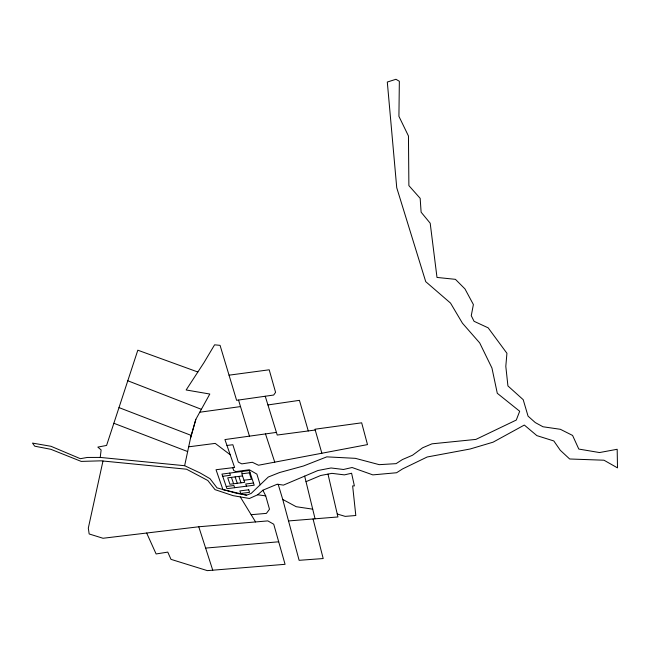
<?xml version="1.0" encoding="UTF-8"?>
<svg xmlns="http://www.w3.org/2000/svg" width="650" height="650" viewBox="0 0 650 650"><rect width="100%" height="100%" fill="white"/><g stroke="black" fill="none" stroke-linecap="round" stroke-linejoin="round"><path stroke-width="0.97" d="M100.23 457.421L184.632 465.709L200.029 472.907L210.015 478.692L217.035 487.866L236.283 493.244L246.626 495.162L251.193 493.415L268.296 477.019L279.524 472.542L303.412 466.017L326.779 456.861L355.371 458.339L379.234 464.661L396.11 463.653L402.415 459.558L412.49 455.252L422.638 447.769L431.982 443.828L475.922 439.4L516.279 420.046L519.691 411.255L497.291 393.291L491.944 368.006L479.692 342.916L462.442 323.196L450.523 303.087L425.726 281.661L396.744 187.752L387.303 82.046L395.956 79.284L399.352 81.274L398.921 116.334L408.452 135.98L408.882 185.616L420.168 198.331L421.111 212.184L430.194 223.21L436.995 277.436L455.431 279.338L464.961 288.901L473.387 304.541L471.266 315.697L474.061 321.295L488.174 327.844L506.927 353.283L505.806 366.324L507.926 385.929L523.201 399.685L528.06 416.154L535.299 422.589L542.986 426.766L560.381 429.301L572.585 435.435L578.801 449.069L599.511 452.554L617.183 449.28L617.5 467.87L603.988 460.216L569.66 458.989L560.284 450.271L553.816 440.96L536.859 435.622L524.331 425.059L493.074 442.179L470.121 449.004L427.164 456.999L402.537 468.942L396.589 472.745L372.848 474.882L352.097 467.512L343.476 469.479L331.053 467.976L317.964 470.503L283.424 485.111L277.257 484.201L263.023 490.132L257.676 494.78L249.446 498.485L233.098 495.666L215.02 489.645L207.813 480.496L186.534 469.211L101.148 460.826L81.218 461.411L50.919 449.321L34.734 446.192L32.5 443.089L51.009 446.298L80.348 458.689L87.311 457.454L100.23 457.421L101.124 449.938L97.833 447.094L106.584 445.437L137.816 350.196L197.819 371.995M184.632 465.709L190.604 437.799L195.837 419.348L209.804 394.03L186.144 389.976L204.092 362.448L214.589 344.817L220.066 345.353L236.608 400.319L273.683 395.037L275.576 392.332L269.197 369.793L229.036 375.172M102.976 461.004L88.311 528.109L89.164 533.967L103.025 538.265L198.77 526.776L267.849 520.894L273.731 524.225L285.074 564.314L207.35 570.635L171.007 559.358L167.773 552.11L156.114 553.954L146.664 533.033M190.604 437.799L195.837 419.348M306.012 481.666L320.613 475.516L331.89 473.354L344.411 474.874L351.593 473.241L354.38 485.907L352.641 485.899L355.81 515.515L345.174 516.376L337.244 514.012M267.93 404.95L299.431 400.343L308.271 430.942L315.217 430.016M276.421 432.396L224.924 439.571L234.618 467.472L216.028 469.731L222.918 489.604L246.626 495.162M199.761 412.23L240.508 406.591M308.271 430.942L277.233 435.037L265.249 396.256M188.671 446.826L215.231 443.389L230.206 454.764M222.706 476.296L230.425 475.288L229.678 473.086M250.079 472.737L241.832 473.809L244.693 482.341L229.913 484.242L227.727 477.848L242.547 475.93M243.986 480.236L251.412 479.277L249.283 472.843M226.224 486.509L233.911 485.526L234.65 487.703M253.484 483.023L245.732 484.014L246.464 486.2M226.964 445.437L232.863 444.746L238.298 462.101L241.816 463.881L252.354 462.28L258.481 465.229L367.494 444.608L361.668 422.817L314.99 429.219L321.856 453.237M251.152 514.702L266.402 513.378L269.498 509.234L265.72 495.885L262.901 490.23M205.627 548.088L278.704 541.791M288.527 520.942L337.927 516.961L327.998 474.102M257.676 494.78L265.72 495.885M312.715 509.161L296.189 506.707L282.742 499.444L278.2 484.339M113.847 423.272L187.655 451.563M118.991 407.599L191.279 435.435M127.79 380.762L201.362 409.321M240.264 496.901L255.58 521.942M232.749 467.699L233.764 470.608L236.047 471.583L249.299 469.747L256.88 474.118L260.187 484.794M231.424 477.368L233.602 483.762M235.121 476.889L237.291 483.291M238.834 476.409L240.988 482.82M241.564 471.534L242.304 473.744M265.493 433.916L274.755 462.15M198.77 526.776L212.745 570.204M238.542 400.083L249.454 436.15M282.742 499.444L299.122 560.316L323.196 558.545L313.048 518.968M304.663 476.125L315.063 518.806M249.348 470.519L221.951 474.094L226.972 488.686L254.207 485.209L249.348 470.519M248.722 489.799L239.874 490.921L240.727 493.456L249.576 492.343L248.722 489.799"/></g></svg>
